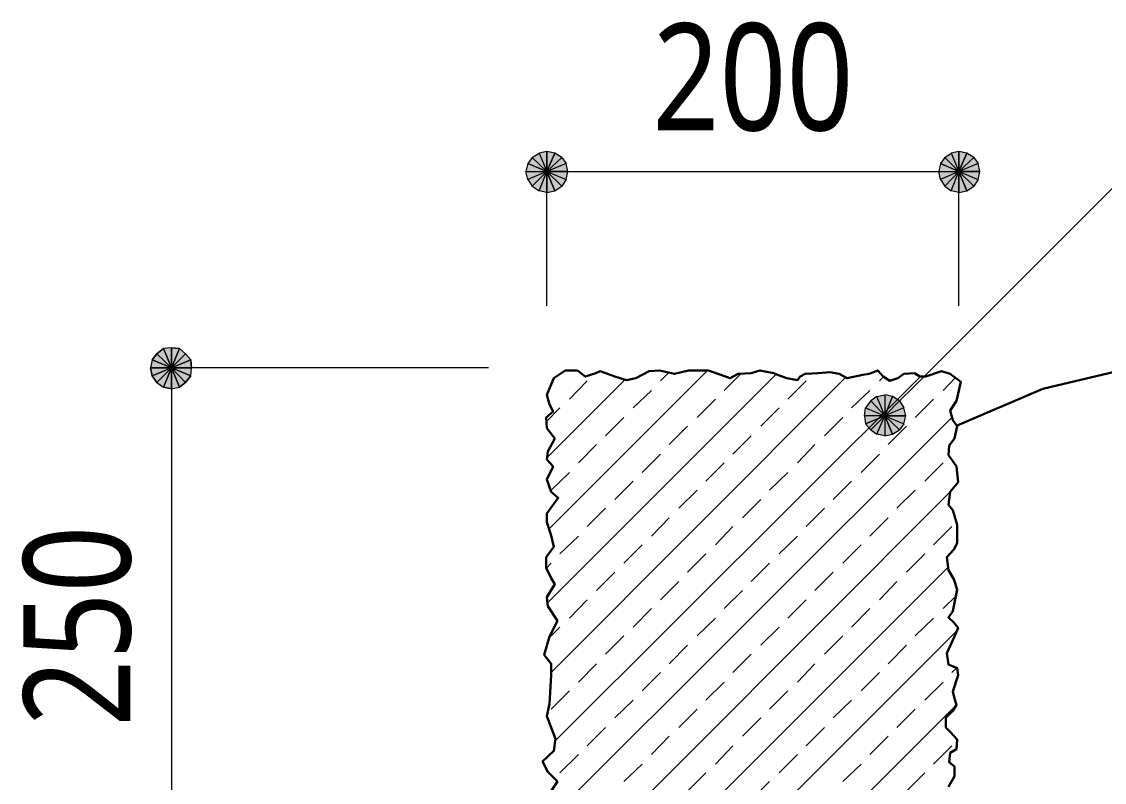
# Model space of a CAD drawing. Header units: millimetres. Extents: x 0 to 420, y 0 to 297.
# Drawn here: x 241.46 to 267.71, y 87.04 to 105.49 of the extents above; entities that cross this region are included whole.
import ezdxf
from ezdxf.enums import TextEntityAlignment as Align

# ---------------------------------------------------------------- set-up
doc = ezdxf.new("R2010")
doc.units = ezdxf.units.MM
doc.styles.add('kst32b', font='NotoSansJP-Variable.ttf')

msp = doc.modelspace()

# ---------------------------------------------------------------- hatches: boundary and pattern name
h = msp.add_hatch(color=7)
h.paths.add_polyline_path([(254.191, 102.341), (254, 102.298), (254.191, 101.854), (254.191, 102.341)])
h.paths.add_polyline_path([(254, 102.298), (254.191, 101.854), (253.831, 102.193), (254, 102.298)])
h.paths.add_polyline_path([(254.191, 101.854), (253.831, 102.193), (253.725, 102.045), (254.191, 101.854)])
for points in [[(254.381, 102.298), (254.191, 102.341), (254.191, 101.854), (254.381, 102.298)], [(264.372, 102.298), (264.181, 102.341), (264.181, 101.854), (264.372, 102.298)], [(245.279, 97.557), (245.089, 97.578), (245.089, 97.091), (245.279, 97.557)], [(244.898, 96.626), (245.089, 96.584), (245.089, 97.091), (244.898, 96.626)], [(261.916, 95.737), (262.043, 95.589), (262.382, 95.927), (261.916, 95.737)]]:
    msp.add_hatch(color=7).paths.add_polyline_path(points)
h = msp.add_hatch(color=7)
h.paths.add_polyline_path([(254.698, 101.854), (254.656, 102.045), (254.191, 101.854), (254.698, 101.854)])
h.paths.add_polyline_path([(254.656, 102.045), (254.191, 101.854), (254.55, 102.193), (254.656, 102.045)])
h.paths.add_polyline_path([(254.191, 101.854), (254.55, 102.193), (254.381, 102.298), (254.191, 101.854)])
h = msp.add_hatch(color=7)
h.paths.add_polyline_path([(264.181, 102.341), (263.991, 102.298), (264.181, 101.854), (264.181, 102.341)])
h.paths.add_polyline_path([(263.991, 102.298), (264.181, 101.854), (263.843, 102.193), (263.991, 102.298)])
h.paths.add_polyline_path([(264.181, 101.854), (263.843, 102.193), (263.737, 102.045), (264.181, 101.854)])
h = msp.add_hatch(color=7)
h.paths.add_polyline_path([(264.689, 101.854), (264.647, 102.045), (264.181, 101.854), (264.689, 101.854)])
h.paths.add_polyline_path([(264.647, 102.045), (264.181, 101.854), (264.541, 102.193), (264.647, 102.045)])
h.paths.add_polyline_path([(264.181, 101.854), (264.541, 102.193), (264.372, 102.298), (264.181, 101.854)])
h = msp.add_hatch(color=7)
h.paths.add_polyline_path([(253.725, 102.045), (253.682, 101.854), (254.191, 101.854), (253.725, 102.045)])
h.paths.add_polyline_path([(253.682, 101.854), (254.191, 101.854), (253.725, 101.663), (253.682, 101.854)])
h.paths.add_polyline_path([(254.191, 101.854), (253.725, 101.663), (253.831, 101.494), (254.191, 101.854)])
h = msp.add_hatch(color=7)
h.paths.add_polyline_path([(263.737, 102.045), (263.694, 101.854), (264.181, 101.854), (263.737, 102.045)])
h.paths.add_polyline_path([(263.694, 101.854), (264.181, 101.854), (263.737, 101.663), (263.694, 101.854)])
h.paths.add_polyline_path([(264.181, 101.854), (263.737, 101.663), (263.843, 101.494), (264.181, 101.854)])
h = msp.add_hatch(color=7)
h.paths.add_polyline_path([(253.831, 101.494), (254, 101.388), (254.191, 101.854), (253.831, 101.494)])
h.paths.add_polyline_path([(254, 101.388), (254.191, 101.854), (254.191, 101.346), (254, 101.388)])
h.paths.add_polyline_path([(254.191, 101.854), (254.191, 101.346), (254.381, 101.388), (254.191, 101.854)])
h = msp.add_hatch(color=7)
h.paths.add_polyline_path([(254.381, 101.388), (254.55, 101.494), (254.191, 101.854), (254.381, 101.388)])
h.paths.add_polyline_path([(254.55, 101.494), (254.191, 101.854), (254.656, 101.663), (254.55, 101.494)])
h.paths.add_polyline_path([(254.191, 101.854), (254.656, 101.663), (254.698, 101.854), (254.191, 101.854)])
h = msp.add_hatch(color=7)
h.paths.add_polyline_path([(263.843, 101.494), (263.991, 101.388), (264.181, 101.854), (263.843, 101.494)])
h.paths.add_polyline_path([(263.991, 101.388), (264.181, 101.854), (264.181, 101.346), (263.991, 101.388)])
h.paths.add_polyline_path([(264.181, 101.854), (264.181, 101.346), (264.372, 101.388), (264.181, 101.854)])
h = msp.add_hatch(color=7)
h.paths.add_polyline_path([(264.372, 101.388), (264.541, 101.494), (264.181, 101.854), (264.372, 101.388)])
h.paths.add_polyline_path([(264.541, 101.494), (264.181, 101.854), (264.647, 101.663), (264.541, 101.494)])
h.paths.add_polyline_path([(264.181, 101.854), (264.647, 101.663), (264.689, 101.854), (264.181, 101.854)])
h = msp.add_hatch(color=7)
h.paths.add_polyline_path([(244.898, 97.557), (244.729, 97.43), (245.089, 97.091), (244.898, 97.557)])
h.paths.add_polyline_path([(244.729, 97.43), (245.089, 97.091), (244.623, 97.282), (244.729, 97.43)])
h.paths.add_polyline_path([(245.089, 97.091), (244.623, 97.282), (244.581, 97.091), (245.089, 97.091)])
h = msp.add_hatch(color=7)
h.paths.add_polyline_path([(245.089, 97.578), (244.898, 97.557), (245.089, 97.091), (245.089, 97.578)])
h.paths.add_polyline_path([(244.898, 97.557), (245.089, 97.091), (244.729, 97.43), (244.898, 97.557)])
h.paths.add_polyline_path([(245.089, 97.091), (244.729, 97.43), (244.623, 97.282), (245.089, 97.091)])
h = msp.add_hatch(color=7)
h.paths.add_polyline_path([(245.428, 97.43), (245.279, 97.557), (245.089, 97.091), (245.428, 97.43)])
h.paths.add_polyline_path([(245.279, 97.557), (245.089, 97.091), (245.089, 97.578), (245.279, 97.557)])
h.paths.add_polyline_path([(245.089, 97.091), (245.089, 97.578), (244.898, 97.557), (245.089, 97.091)])
h = msp.add_hatch(color=7)
h.paths.add_polyline_path([(245.576, 97.091), (245.554, 97.282), (245.089, 97.091), (245.576, 97.091)])
h.paths.add_polyline_path([(245.554, 97.282), (245.089, 97.091), (245.428, 97.43), (245.554, 97.282)])
h.paths.add_polyline_path([(245.089, 97.091), (245.428, 97.43), (245.279, 97.557), (245.089, 97.091)])
h = msp.add_hatch(color=7)
h.paths.add_polyline_path([(245.554, 96.901), (245.576, 97.091), (245.089, 97.091), (245.554, 96.901)])
h.paths.add_polyline_path([(245.576, 97.091), (245.089, 97.091), (245.554, 97.282), (245.576, 97.091)])
h.paths.add_polyline_path([(245.089, 97.091), (245.554, 97.282), (245.428, 97.43), (245.089, 97.091)])
h = msp.add_hatch(color=7)
h.paths.add_polyline_path([(244.623, 97.282), (244.581, 97.091), (245.089, 97.091), (244.623, 97.282)])
h.paths.add_polyline_path([(244.581, 97.091), (245.089, 97.091), (244.623, 96.901), (244.581, 97.091)])
h.paths.add_polyline_path([(245.089, 97.091), (244.623, 96.901), (244.729, 96.732), (245.089, 97.091)])
h = msp.add_hatch(color=7)
h.paths.add_polyline_path([(244.581, 97.091), (244.623, 96.901), (245.089, 97.091), (244.581, 97.091)])
h.paths.add_polyline_path([(244.623, 96.901), (245.089, 97.091), (244.729, 96.732), (244.623, 96.901)])
h.paths.add_polyline_path([(245.089, 97.091), (244.729, 96.732), (244.898, 96.626), (245.089, 97.091)])
h = msp.add_hatch(color=7)
h.paths.add_polyline_path([(244.729, 96.732), (244.898, 96.626), (245.089, 97.091), (244.729, 96.732)])
h.paths.add_polyline_path([(244.898, 96.626), (245.089, 97.091), (245.089, 96.584), (244.898, 96.626)])
h.paths.add_polyline_path([(245.089, 97.091), (245.089, 96.584), (245.279, 96.626), (245.089, 97.091)])
h = msp.add_hatch(color=7)
h.paths.add_polyline_path([(245.279, 96.626), (245.428, 96.732), (245.089, 97.091), (245.279, 96.626)])
h.paths.add_polyline_path([(245.428, 96.732), (245.089, 97.091), (245.554, 96.901), (245.428, 96.732)])
h.paths.add_polyline_path([(245.089, 97.091), (245.554, 96.901), (245.576, 97.091), (245.089, 97.091)])
h = msp.add_hatch(color=7)
h.paths.add_polyline_path([(245.089, 96.584), (245.279, 96.626), (245.089, 97.091), (245.089, 96.584)])
h.paths.add_polyline_path([(245.279, 96.626), (245.089, 97.091), (245.428, 96.732), (245.279, 96.626)])
h.paths.add_polyline_path([(245.089, 97.091), (245.428, 96.732), (245.554, 96.901), (245.089, 97.091)])
h = msp.add_hatch(color=7)
h.paths.add_polyline_path([(262.573, 96.393), (262.382, 96.435), (262.382, 95.927), (262.573, 96.393)])
h.paths.add_polyline_path([(262.382, 96.435), (262.382, 95.927), (262.191, 96.393), (262.382, 96.435)])
h.paths.add_polyline_path([(262.382, 95.927), (262.191, 96.393), (262.043, 96.287), (262.382, 95.927)])
h = msp.add_hatch(color=7)
h.paths.add_polyline_path([(262.89, 95.927), (262.848, 96.118), (262.382, 95.927), (262.89, 95.927)])
h.paths.add_polyline_path([(262.848, 96.118), (262.382, 95.927), (262.742, 96.287), (262.848, 96.118)])
h.paths.add_polyline_path([(262.382, 95.927), (262.742, 96.287), (262.573, 96.393), (262.382, 95.927)])
h = msp.add_hatch(color=7)
h.paths.add_polyline_path([(262.043, 96.287), (261.916, 96.118), (262.382, 95.927), (262.043, 96.287)])
h.paths.add_polyline_path([(261.916, 96.118), (262.382, 95.927), (261.895, 95.927), (261.916, 96.118)])
h.paths.add_polyline_path([(262.382, 95.927), (261.895, 95.927), (261.916, 95.737), (262.382, 95.927)])
h = msp.add_hatch(color=7)
h.paths.add_polyline_path([(262.043, 95.589), (262.191, 95.483), (262.382, 95.927), (262.043, 95.589)])
h.paths.add_polyline_path([(262.191, 95.483), (262.382, 95.927), (262.382, 95.441), (262.191, 95.483)])
h.paths.add_polyline_path([(262.382, 95.927), (262.382, 95.441), (262.573, 95.483), (262.382, 95.927)])
h = msp.add_hatch(color=7)
h.paths.add_polyline_path([(262.573, 95.483), (262.742, 95.589), (262.382, 95.927), (262.573, 95.483)])
h.paths.add_polyline_path([(262.742, 95.589), (262.382, 95.927), (262.848, 95.737), (262.742, 95.589)])
h.paths.add_polyline_path([(262.382, 95.927), (262.848, 95.737), (262.89, 95.927), (262.382, 95.927)])

# ---------------------------------------------------------------- linework, layer by layer
at = {"lineweight": 13}
for points in [[(263.102, 96.647), (269.452, 102.997)], [(254.191, 98.594), (254.191, 101.854)], [(254.191, 101.854), (264.181, 101.854)], [(264.181, 98.594), (264.181, 101.854)], [(252.772, 97.091), (245.089, 97.091)], [(245.089, 97.091), (245.089, 84.582), (245.089, 82.084), (245.089, 80.581), (245.089, 75.586)], [(254.212, 91.398), (259.757, 96.943)], [(254.254, 93.197), (258.085, 97.028)], [(254.402, 88.053), (263.25, 96.88)], [(256.942, 96.774), (257.154, 96.986)], [(258.487, 96.541), (258.889, 96.943)], [(262.255, 96.774), (262.361, 96.88)], [(254.191, 94.911), (256.096, 96.816)], [(254.296, 89.704), (261.429, 96.859)], [(254.741, 96.329), (255.164, 96.774)], [(260.032, 96.329), (260.477, 96.774)], [(262.742, 96.287), (263.102, 96.647)], [(263.8, 96.541), (264.096, 96.859)], [(256.286, 96.118), (256.73, 96.541)], [(261.578, 96.118), (262.022, 96.541)], [(254.169, 95.779), (254.508, 96.118)], [(257.831, 95.885), (258.276, 96.329)], [(259.376, 95.673), (259.821, 96.118)], [(263.123, 95.885), (263.567, 96.329)], [(254.254, 86.148), (264.012, 95.885)], [(255.609, 95.441), (256.053, 95.885)], [(260.921, 95.441), (261.366, 95.885)], [(257.154, 95.229), (257.598, 95.673)], [(262.467, 95.229), (262.911, 95.673)], [(258.699, 94.996), (259.144, 95.441)], [(254.953, 94.784), (255.397, 95.229)], [(260.265, 94.784), (260.689, 95.229)], [(256.498, 94.552), (256.942, 94.996)], [(258.043, 94.34), (258.487, 94.784)], [(261.811, 94.552), (262.255, 94.996)], [(263.356, 94.34), (263.8, 94.784)], [(254.296, 94.128), (254.741, 94.552)], [(259.588, 94.128), (260.032, 94.552)], [(255.841, 93.895), (256.286, 94.34)], [(261.133, 93.895), (261.578, 94.34)], [(254.339, 84.434), (263.97, 94.086)], [(257.387, 93.684), (257.831, 94.128)], [(262.678, 93.684), (263.123, 94.128)], [(258.932, 93.451), (259.376, 93.895)], [(255.164, 93.239), (255.609, 93.684)], [(260.477, 93.239), (260.921, 93.684)], [(256.73, 93.006), (257.154, 93.451)], [(258.276, 92.795), (258.699, 93.239)], [(262.022, 93.006), (262.467, 93.451)], [(263.567, 92.795), (264.012, 93.239)], [(254.508, 92.583), (254.953, 93.006)], [(259.821, 92.583), (260.265, 93.006)], [(256.053, 92.35), (256.498, 92.795)], [(261.366, 92.35), (261.811, 92.795)], [(257.598, 92.138), (258.043, 92.583)], [(262.911, 92.138), (263.356, 92.583)], [(254.169, 92.223), (254.296, 92.35)], [(254.445, 82.783), (263.906, 92.244)], [(259.144, 91.906), (259.588, 92.35)], [(255.397, 91.694), (255.841, 92.138)], [(256.942, 91.461), (257.387, 91.906)], [(260.689, 91.694), (261.133, 92.138)], [(262.255, 91.461), (262.678, 91.906)], [(258.487, 91.25), (258.932, 91.694)], [(254.741, 91.017), (255.164, 91.461)], [(260.032, 91.017), (260.477, 91.461)], [(263.8, 91.25), (264.118, 91.567)], [(256.286, 90.805), (256.73, 91.25)], [(261.578, 90.805), (262.022, 91.25)], [(257.831, 90.593), (258.276, 91.017)], [(263.123, 90.593), (263.567, 91.017)], [(254.233, 90.53), (254.508, 90.805)], [(255.566, 82.148), (264.139, 90.72)], [(255.609, 90.149), (256.053, 90.593)], [(259.376, 90.361), (259.821, 90.805)], [(260.921, 90.149), (261.366, 90.593)], [(257.154, 89.916), (257.598, 90.361)], [(262.467, 89.916), (262.911, 90.361)], [(258.699, 89.704), (259.144, 90.149)], [(254.953, 89.471), (255.397, 89.916)], [(260.265, 89.471), (260.689, 89.916)], [(264.012, 89.704), (264.118, 89.81)], [(256.498, 89.26), (256.942, 89.704)], [(261.811, 89.26), (262.255, 89.704)], [(254.296, 88.815), (254.741, 89.26)], [(258.043, 89.027), (258.487, 89.471)], [(259.588, 88.815), (260.032, 89.26)], [(263.356, 89.027), (263.8, 89.471)], [(255.841, 88.604), (256.286, 89.027)], [(261.133, 88.604), (261.578, 89.027)], [(257.387, 88.371), (257.831, 88.815)], [(257.493, 82.296), (264.118, 88.921)], [(262.678, 88.371), (263.123, 88.815)], [(258.932, 88.159), (259.376, 88.604)], [(255.164, 87.926), (255.609, 88.371)], [(260.477, 87.926), (260.921, 88.371)], [(256.73, 87.715), (257.154, 88.159)], [(262.022, 87.715), (262.467, 88.159)], [(254.508, 87.27), (254.953, 87.715)], [(258.276, 87.482), (258.699, 87.926)], [(259.821, 87.27), (260.265, 87.715)], [(263.567, 87.482), (264.012, 87.926)], [(256.053, 87.059), (256.498, 87.482)], [(261.366, 87.059), (261.811, 87.482)], [(257.598, 86.826), (258.043, 87.27)], [(262.911, 86.826), (263.356, 87.27)], [(259.144, 86.614), (259.588, 87.059)]]:
    msp.add_lwpolyline(points, dxfattribs=at)
at = {"lineweight": 0}
for points in [[(254.191, 101.854), (253.831, 102.193), (253.725, 102.045)], [(254, 102.298), (254.191, 101.854), (253.831, 102.193)], [(254.191, 102.341), (254, 102.298), (254.191, 101.854)], [(254.381, 102.298), (254.191, 102.341), (254.191, 101.854)], [(254.191, 101.854), (254.55, 102.193), (254.381, 102.298)], [(254.656, 102.045), (254.191, 101.854), (254.55, 102.193)], [(264.181, 101.854), (263.843, 102.193), (263.737, 102.045)], [(263.991, 102.298), (264.181, 101.854), (263.843, 102.193)], [(264.181, 102.341), (263.991, 102.298), (264.181, 101.854)], [(264.372, 102.298), (264.181, 102.341), (264.181, 101.854)], [(264.181, 101.854), (264.541, 102.193), (264.372, 102.298)], [(264.647, 102.045), (264.181, 101.854), (264.541, 102.193)], [(253.725, 102.045), (253.682, 101.854), (254.191, 101.854)], [(254.698, 101.854), (254.656, 102.045), (254.191, 101.854)], [(263.737, 102.045), (263.694, 101.854), (264.181, 101.854)], [(264.689, 101.854), (264.647, 102.045), (264.181, 101.854)], [(253.682, 101.854), (254.191, 101.854), (253.725, 101.663)], [(254.191, 101.854), (253.725, 101.663), (253.831, 101.494)], [(253.831, 101.494), (254, 101.388), (254.191, 101.854)], [(254, 101.388), (254.191, 101.854), (254.191, 101.346)], [(254.191, 101.854), (254.191, 101.346), (254.381, 101.388)], [(254.381, 101.388), (254.55, 101.494), (254.191, 101.854)], [(254.55, 101.494), (254.191, 101.854), (254.656, 101.663)], [(254.191, 101.854), (254.656, 101.663), (254.698, 101.854)], [(263.694, 101.854), (264.181, 101.854), (263.737, 101.663)], [(264.181, 101.854), (263.737, 101.663), (263.843, 101.494)], [(263.843, 101.494), (263.991, 101.388), (264.181, 101.854)], [(263.991, 101.388), (264.181, 101.854), (264.181, 101.346)], [(264.181, 101.854), (264.181, 101.346), (264.372, 101.388)], [(264.372, 101.388), (264.541, 101.494), (264.181, 101.854)], [(264.541, 101.494), (264.181, 101.854), (264.647, 101.663)], [(264.181, 101.854), (264.647, 101.663), (264.689, 101.854)], [(245.089, 97.091), (244.729, 97.43), (244.623, 97.282)], [(244.729, 97.43), (245.089, 97.091), (244.623, 97.282)], [(244.898, 97.557), (245.089, 97.091), (244.729, 97.43)], [(244.898, 97.557), (244.729, 97.43), (245.089, 97.091)], [(245.089, 97.578), (244.898, 97.557), (245.089, 97.091)], [(245.089, 97.091), (245.089, 97.578), (244.898, 97.557)], [(245.279, 97.557), (245.089, 97.578), (245.089, 97.091)], [(245.279, 97.557), (245.089, 97.091), (245.089, 97.578)], [(245.089, 97.091), (245.428, 97.43), (245.279, 97.557)], [(245.428, 97.43), (245.279, 97.557), (245.089, 97.091)], [(245.554, 97.282), (245.089, 97.091), (245.428, 97.43)], [(245.089, 97.091), (245.554, 97.282), (245.428, 97.43)], [(244.623, 97.282), (244.581, 97.091), (245.089, 97.091)], [(245.089, 97.091), (244.623, 97.282), (244.581, 97.091)], [(245.576, 97.091), (245.554, 97.282), (245.089, 97.091)], [(245.576, 97.091), (245.089, 97.091), (245.554, 97.282)], [(244.581, 97.091), (245.089, 97.091), (244.623, 96.901)], [(244.581, 97.091), (244.623, 96.901), (245.089, 97.091)], [(245.089, 97.091), (244.623, 96.901), (244.729, 96.732)], [(244.623, 96.901), (245.089, 97.091), (244.729, 96.732)], [(244.729, 96.732), (244.898, 96.626), (245.089, 97.091)], [(245.089, 97.091), (244.729, 96.732), (244.898, 96.626)], [(244.898, 96.626), (245.089, 97.091), (245.089, 96.584)], [(244.898, 96.626), (245.089, 96.584), (245.089, 97.091)], [(245.089, 97.091), (245.089, 96.584), (245.279, 96.626)], [(245.279, 96.626), (245.428, 96.732), (245.089, 97.091)], [(245.428, 96.732), (245.089, 97.091), (245.554, 96.901)], [(245.089, 97.091), (245.554, 96.901), (245.576, 97.091)], [(245.089, 96.584), (245.279, 96.626), (245.089, 97.091)], [(245.279, 96.626), (245.089, 97.091), (245.428, 96.732)], [(245.089, 97.091), (245.428, 96.732), (245.554, 96.901)], [(245.554, 96.901), (245.576, 97.091), (245.089, 97.091)], [(262.382, 95.927), (262.191, 96.393), (262.043, 96.287)], [(262.382, 96.435), (262.382, 95.927), (262.191, 96.393)], [(262.573, 96.393), (262.382, 96.435), (262.382, 95.927)], [(262.382, 95.927), (262.742, 96.287), (262.573, 96.393)], [(261.916, 96.118), (262.382, 95.927), (261.895, 95.927)], [(262.043, 96.287), (261.916, 96.118), (262.382, 95.927)], [(262.848, 96.118), (262.382, 95.927), (262.742, 96.287)], [(262.89, 95.927), (262.848, 96.118), (262.382, 95.927)], [(262.382, 95.927), (261.895, 95.927), (261.916, 95.737)], [(261.916, 95.737), (262.043, 95.589), (262.382, 95.927)], [(262.043, 95.589), (262.191, 95.483), (262.382, 95.927)], [(262.191, 95.483), (262.382, 95.927), (262.382, 95.441)], [(262.382, 95.927), (262.382, 95.441), (262.573, 95.483)], [(262.573, 95.483), (262.742, 95.589), (262.382, 95.927)], [(262.742, 95.589), (262.382, 95.927), (262.848, 95.737)], [(262.382, 95.927), (262.848, 95.737), (262.89, 95.927)]]:
    msp.add_lwpolyline(points, close=True, dxfattribs=at)
at = {"lineweight": 30}
for points in [[(285.221, 100.33), (279.421, 98.679), (276.585, 97.769), (276.162, 97.642), (270.679, 97.642), (266.213, 96.584), (264.139, 95.695)], [(263.927, 86.931), (264.075, 87.186), (264.075, 87.418), (263.948, 87.524), (263.97, 87.757), (264.118, 87.842), (264.139, 88.074), (263.97, 88.265), (263.864, 88.371), (263.864, 88.604), (264.033, 88.773), (264.118, 88.921), (264.075, 89.069), (264.033, 89.239), (264.16, 89.641), (264.139, 89.81), (263.927, 89.895), (263.885, 90.17), (264.075, 90.572), (264.16, 90.784), (264.054, 90.911), (263.927, 91.038), (264.033, 91.186), (264.054, 91.313), (264.139, 91.715), (264.054, 91.969), (263.927, 92.181), (263.885, 92.498), (264.054, 92.689), (264.139, 92.837), (264.139, 93.281), (264.033, 93.641), (263.927, 93.768), (263.97, 94.086), (264.16, 94.319), (264.118, 94.7), (264.033, 94.827), (263.927, 94.975), (263.948, 95.208), (264.075, 95.377), (264.139, 95.673), (264.033, 95.821), (263.97, 96.054), (264.118, 96.287), (264.223, 96.753), (263.97, 96.943), (263.758, 97.007), (263.377, 96.88), (263.229, 96.88), (263.102, 96.964), (262.848, 96.943), (262.7, 96.837), (262.509, 96.774), (262.34, 96.88), (262.213, 97.028), (262.001, 96.943), (261.853, 96.922), (261.472, 96.837), (261.281, 96.943), (261.048, 96.986), (260.773, 96.964), (260.456, 96.943), (260.329, 96.88), (260.265, 96.795), (260.011, 96.837), (259.779, 96.922), (259.694, 96.964), (259.355, 97.028), (259.144, 96.964), (258.826, 96.943), (258.636, 96.837), (258.106, 97.028), (257.62, 97.028), (257.281, 96.943), (256.921, 97.028), (256.667, 97.007), (256.35, 96.837), (256.117, 96.795), (255.841, 96.88), (255.482, 97.007), (255.376, 96.964), (255.122, 96.88), (254.931, 97.028), (254.635, 97.028), (254.36, 96.837), (254.191, 96.435), (254.254, 96.202), (254.339, 96.033), (254.169, 95.885), (254.191, 95.631), (254.381, 95.377), (254.212, 95.059), (254.191, 94.869), (254.339, 94.7), (254.191, 94.382), (254.296, 94.086), (254.466, 93.938), (254.191, 93.557), (254.191, 93.345), (254.296, 93.027), (254.36, 92.752), (254.169, 92.498), (254.169, 92.244), (254.296, 91.99), (254.381, 91.842), (254.191, 91.525), (254.212, 91.313), (254.445, 90.953), (254.254, 90.572), (254.127, 90.128), (254.296, 89.916), (254.296, 89.641), (254.254, 88.942), (254.191, 88.646), (254.402, 88.096), (254.36, 87.799), (254.085, 87.545), (254.212, 87.291), (254.445, 87.059), (254.212, 86.699)]]:
    msp.add_lwpolyline(points, dxfattribs=at)

# ---------------------------------------------------------------- texts
at = {"style": 'kst32b'}
for s, p, p2 in [('200', (256.752, 102.849), (261.625, 102.849)), ('250', (244.094, 88.392), (244.094, 93.265))]:
    msp.add_text(s, height=2.5989, dxfattribs=at).set_placement(p, p2, align=Align.FIT)

doc.saveas('drawing.dxf')
